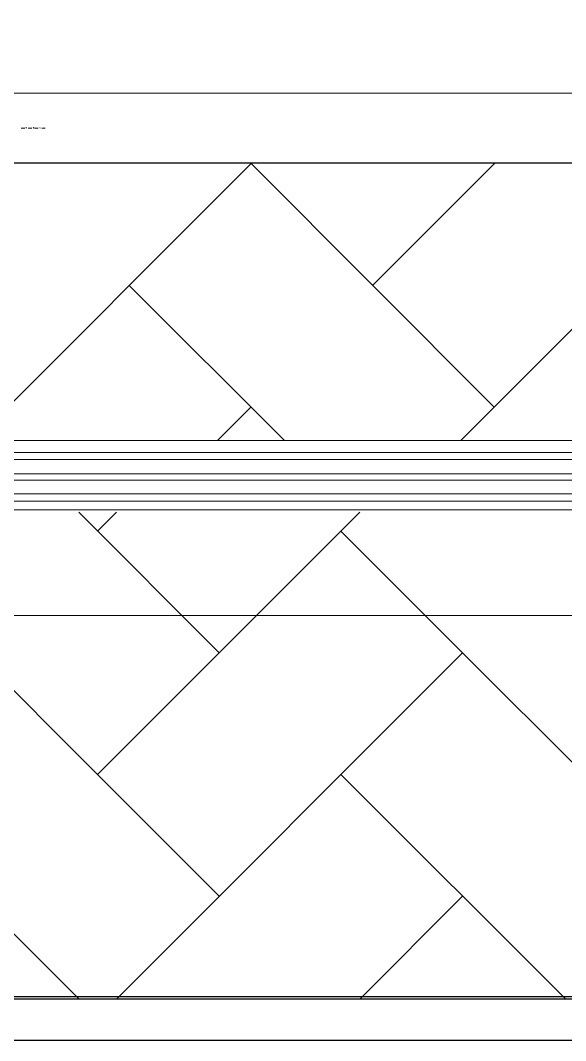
# Model space of a CAD drawing. Header units: millimetres. Extents: x 2928 to 3112, y 1220 to 1280.
# Drawn here: x 2965.625 to 2967.604, y 1236.874 to 1240.578 of the extents above; entities that cross this region are included whole.
import ezdxf

# ---------------------------------------------------------------- set-up
doc = ezdxf.new("R2010")
doc.units = ezdxf.units.MM

msp = doc.modelspace()

# ---------------------------------------------------------------- linework, layer by layer
at = {"color": 7, "linetype": 'Continuous', "lineweight": -2, "true_color": 0x000007}
for points in [[(2937.08126, 1265.3073), (2937.07792, 1267.474), (2938.98795, 1267.474), (2985.45528, 1267.474), (2985.45528, 1236.87356), (2938.98795, 1236.87356), (2937.08126, 1236.87356), (2937.08126, 1238.60692)], [(2937.23126, 1265.3073), (2937.23126, 1267.32399), (2938.98795, 1267.32399), (2985.30528, 1267.32399), (2985.30528, 1237.02356), (2938.98795, 1237.02356), (2937.22793, 1237.02356), (2937.22793, 1238.60692)]]:
    msp.add_lwpolyline(points, close=True, dxfattribs=at)
at = {"color": 252, "linetype": 'Continuous', "lineweight": 13, "true_color": 0x989898}
msp.add_lwpolyline([(2982.2769, 1240.06027), (2940.24797, 1240.06027), (2940.24797, 1263.2906), (2982.2769, 1263.2906)], close=True, dxfattribs=at)
at = {"color": 7, "linetype": 'Continuous', "lineweight": 20, "true_color": 0x000007}
msp.add_lwpolyline([(2957.20821, 1263.03893), (2982.02523, 1263.03893), (2982.02523, 1240.31361), (2957.20821, 1240.31361), (2957.20821, 1240.06027), (2982.2769, 1240.06027), (2982.2769, 1263.2906), (2957.20821, 1263.2906)], close=True, dxfattribs=at)
at = {"color": 252, "linetype": 'Continuous', "lineweight": 13, "true_color": 0x989898}
for points in [[(2965.64166, 1240.18694), (2965.62833, 1240.18694), (2965.62833, 1240.18694)], [(2965.64666, 1240.18694), (2965.645, 1240.18861), (2965.645, 1240.18861)], [(2965.66667, 1240.18694), (2965.65333, 1240.18694), (2965.65333, 1240.18694)], [(2965.67333, 1240.18694), (2965.67167, 1240.18861), (2965.67167, 1240.18861)], [(2965.69, 1240.18694), (2965.67667, 1240.18694), (2965.67667, 1240.18694)], [(2965.69667, 1240.18694), (2965.695, 1240.18861), (2965.695, 1240.18861)], [(2965.715, 1240.18694), (2965.70333, 1240.18694), (2965.70333, 1240.18694)]]:
    msp.add_lwpolyline(points, dxfattribs=at)
at = {"color": 253, "linetype": 'Continuous', "lineweight": -2, "true_color": 0x9a9a9a}
for points in [[(2946.32139, 1240.06027), (2986.86863, 1240.06027), (2986.86863, 1240.06027)], [(2943.29801, 1237.03356), (2986.86863, 1237.03356), (2986.86863, 1237.03356)]]:
    msp.add_lwpolyline(points, dxfattribs=at)
at = {"color": 9, "linetype": 'Continuous', "lineweight": 13, "true_color": 0xbababa}
for points in [[(2965.45666, 1239.05192), (2966.46168, 1240.05694), (2966.46168, 1240.05694)], [(2967.34502, 1239.17359), (2966.46001, 1240.06027), (2966.46001, 1240.06027)], [(2966.90335, 1239.61526), (2967.34836, 1240.06027), (2967.34836, 1240.06027)], [(2967.22335, 1239.05192), (2968.22837, 1240.05694), (2968.22837, 1240.05694)], [(2967.34502, 1240.05694), (2967.34336, 1240.06027), (2967.34336, 1240.06027)], [(2966.58334, 1239.05192), (2966.02, 1239.61526), (2966.02, 1239.61526)], [(2966.34001, 1239.05192), (2966.46168, 1239.17359), (2966.46168, 1239.17359)], [(2957.29321, 1239.00859), (2983.03191, 1239.00859), (2983.03191, 1239.00859)], [(2957.29321, 1238.98359), (2983.03191, 1238.98359), (2983.03191, 1238.98359)], [(2957.29321, 1238.93192), (2983.03191, 1238.93192), (2983.03191, 1238.93192)], [(2957.29321, 1238.90859), (2983.03191, 1238.90859), (2983.03191, 1238.90859)], [(2957.29321, 1238.85859), (2983.03191, 1238.85859), (2983.03191, 1238.85859)], [(2957.29321, 1238.83192), (2983.03191, 1238.83192), (2983.03191, 1238.83192)], [(2966.34667, 1238.28191), (2965.83667, 1238.79192), (2965.83667, 1238.79192)], [(2965.905, 1238.72358), (2965.97334, 1238.79192), (2965.97334, 1238.79192)], [(2965.905, 1237.84024), (2966.85668, 1238.79192), (2966.85668, 1238.79192)], [(2966.34667, 1237.39857), (2965.02166, 1238.72358), (2965.02166, 1238.72358)], [(2968.11503, 1237.39857), (2966.78835, 1238.72358), (2966.78835, 1238.72358)], [(2965.975, 1237.02523), (2967.23002, 1238.28191), (2967.23002, 1238.28191)], [(2967.60336, 1237.02523), (2966.78835, 1237.84024), (2966.78835, 1237.84024)], [(2965.83667, 1237.02523), (2965.27999, 1237.5819), (2965.27999, 1237.5819)], [(2966.85835, 1237.02523), (2967.23002, 1237.39857), (2967.23002, 1237.39857)]]:
    msp.add_lwpolyline(points, dxfattribs=at)
at = {"color": 7, "linetype": 'Continuous', "lineweight": 5, "true_color": 0x000007}
for points in [[(2983.03191, 1239.05192), (2957.29321, 1239.05192), (2957.29321, 1239.05192)], [(2983.03191, 1238.80025), (2957.29321, 1238.80025), (2957.29321, 1238.80025)]]:
    msp.add_lwpolyline(points, dxfattribs=at)
at = {"color": 253, "linetype": 'Continuous', "lineweight": 5, "true_color": 0x9a9a9a}
msp.add_lwpolyline([(2957.39321, 1238.41691), (2982.93191, 1238.41691), (2982.93191, 1238.41691)], dxfattribs=at)

doc.saveas('drawing.dxf')
